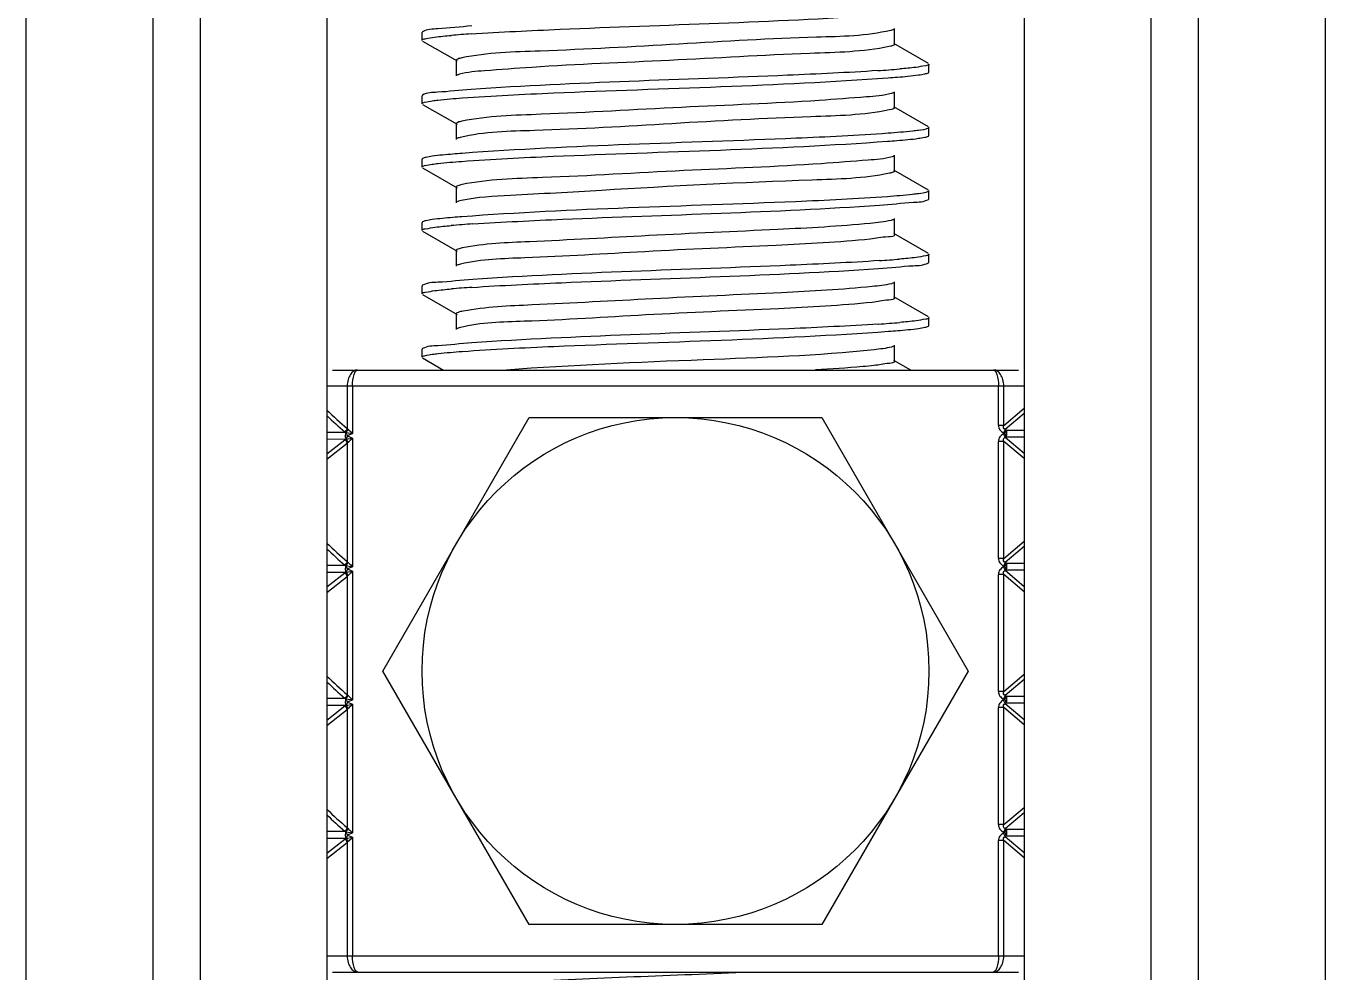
# Model space of a CAD drawing. Extents: x 4995099 to 5303443, y 4627657 to 4889583.
# Drawn here: x 5028668 to 5029279, y 4748515 to 4748959 of the extents above; entities that cross this region are included whole.
import ezdxf

# ---------------------------------------------------------------- set-up
doc = ezdxf.new("R2010")
doc.units = 0
doc.header["$LTSCALE"] = 1000
doc.header["$MEASUREMENT"] = 0
doc.layers.get('0').update_dxf_attribs({"color": 4, "linetype": 'CONTINUOUS'})

msp = doc.modelspace()

# ---------------------------------------------------------------- linework, layer by layer
at = {"linetype": 'Continuous'}
for p, q in [((5028668.47, 4754136.29), (5028668.47, 4748210.01)), ((5028728, 4754136.29), (5028728, 4748210.01)), ((5028750.33, 4754136.29), (5028750.33, 4748210.01)), ((5028809.86, 4754136.29), (5028809.86, 4748210.01)), ((5029137.28, 4754136.29), (5029137.28, 4748210.01)), ((5029196.82, 4754136.29), (5029196.82, 4748210.01)), ((5029219.14, 4754136.29), (5029219.14, 4748210.01)), ((5029278.67, 4754136.29), (5029278.67, 4748210.01)), ((5028854.79, 4748956.79), (5028854.51, 4748956.46)), ((5028854.51, 4748952.74), (5028854.51, 4748956.46)), ((5028854.51, 4748952.74), (5028854.51, 4748956.46)), ((5029076.52, 4748950.88), (5029076.52, 4748958.32)), ((5028854.79, 4748952.41), (5028870.94, 4748943.06)), ((5029074.69, 4748949.98), (5029073.94, 4748949.81)), ((5029092.35, 4748941.9), (5029076.2, 4748951.25)), ((5028870.62, 4748943.44), (5028870.62, 4748936)), ((5029092.64, 4748937.86), (5029092.64, 4748941.58)), ((5029092.64, 4748937.86), (5029092.64, 4748941.58)), ((5029092.35, 4748937.53), (5029092.64, 4748937.86)), ((5028854.79, 4748927.02), (5028854.51, 4748926.69)), ((5028854.51, 4748922.97), (5028854.51, 4748926.69)), ((5028854.51, 4748922.97), (5028854.51, 4748926.69)), ((5029076.52, 4748921.11), (5029076.52, 4748928.55)), ((5028854.79, 4748922.65), (5028870.94, 4748913.29)), ((5029075.06, 4748920.31), (5029074, 4748920.06)), ((5029092.35, 4748912.14), (5029076.2, 4748921.49)), ((5028870.62, 4748913.67), (5028870.62, 4748906.23)), ((5029092.64, 4748908.09), (5029092.64, 4748911.81)), ((5029092.64, 4748908.09), (5029092.64, 4748911.81)), ((5029092.35, 4748907.76), (5029092.64, 4748908.09)), ((5029076.52, 4748891.35), (5029076.52, 4748898.79)), ((5028854.79, 4748897.25), (5028854.51, 4748896.93)), ((5028854.51, 4748893.21), (5028854.51, 4748896.93)), ((5028854.51, 4748893.21), (5028854.51, 4748896.93)), ((5028854.79, 4748892.88), (5028870.94, 4748883.53)), ((5029092.35, 4748882.37), (5029076.2, 4748891.72)), ((5028870.62, 4748883.9), (5028870.62, 4748876.46)), ((5029092.64, 4748878.32), (5029092.64, 4748882.04)), ((5029092.64, 4748878.32), (5029092.64, 4748882.04)), ((5029092.35, 4748878), (5029092.64, 4748878.32)), ((5029076.52, 4748861.58), (5029076.52, 4748869.02)), ((5028854.79, 4748867.49), (5028854.51, 4748867.16)), ((5028854.51, 4748863.44), (5028854.51, 4748867.16)), ((5028854.51, 4748863.44), (5028854.51, 4748867.16)), ((5028854.79, 4748863.11), (5028870.94, 4748853.76)), ((5029092.35, 4748852.6), (5029076.2, 4748861.96)), ((5028870.62, 4748854.14), (5028870.62, 4748846.7)), ((5029092.64, 4748848.56), (5029092.64, 4748852.28)), ((5029092.64, 4748848.56), (5029092.64, 4748852.28)), ((5029092.35, 4748848.23), (5029092.64, 4748848.56)), ((5029076.52, 4748831.81), (5029076.52, 4748839.26)), ((5028854.79, 4748837.72), (5028854.51, 4748837.4)), ((5028854.51, 4748833.67), (5028854.51, 4748837.4)), ((5028854.51, 4748833.67), (5028854.51, 4748837.4)), ((5028854.79, 4748833.35), (5028870.94, 4748824)), ((5029092.35, 4748822.84), (5029076.2, 4748832.19)), ((5028870.62, 4748824.37), (5028870.62, 4748816.93)), ((5029092.64, 4748818.79), (5029092.64, 4748822.51)), ((5029092.64, 4748818.79), (5029092.64, 4748822.51)), ((5029092.35, 4748818.47), (5029092.64, 4748818.79)), ((5028854.79, 4748807.96), (5028854.51, 4748807.63)), ((5028854.51, 4748803.91), (5028854.51, 4748807.63)), ((5028854.51, 4748803.91), (5028854.51, 4748807.63)), ((5029076.52, 4748802.05), (5029076.52, 4748809.49)), ((5028854.79, 4748803.58), (5028864.63, 4748797.88)), ((5029084.04, 4748797.88), (5029076.2, 4748802.42)), ((5028812.47, 4748797.88), (5029134.67, 4748797.88)), ((5028809.86, 4748790.44), (5029137.28, 4748790.44)), ((5028819.39, 4748790.44), (5028819.39, 4748770.44)), ((5028821.87, 4748790.44), (5028821.87, 4748767.99)), ((5029125.27, 4748771.89), (5029125.27, 4748790.44)), ((5029127.75, 4748771.89), (5029127.75, 4748790.44)), ((5029127.75, 4748771.89), (5029137.28, 4748779.98)), ((5029137.28, 4748777.46), (5029128.44, 4748769.95)), ((5028836.09, 4748656.5), (5028904.83, 4748775.56)), ((5028904.83, 4748775.56), (5029042.31, 4748775.56)), ((5029042.31, 4748775.56), (5029111.06, 4748656.5)), ((5029127.75, 4748771.89), (5029125.27, 4748771.89)), ((5028818.61, 4748768.58), (5028809.86, 4748768.58)), ((5028818.56, 4748765.31), (5028809.86, 4748765.34)), ((5028809.86, 4748758.47), (5028818.25, 4748765.11)), ((5028818.56, 4748765.31), (5028818.75, 4748765.36)), ((5028818.76, 4748768.54), (5028818.61, 4748768.58)), ((5028818.75, 4748765.36), (5028818.81, 4748765.39)), ((5028818.8, 4748768.52), (5028821.87, 4748767.99)), ((5028819.49, 4748766.95), (5028818.81, 4748765.39)), ((5028818.81, 4748765.39), (5028821.87, 4748765.92)), ((5028819.6, 4748770.2), (5028819.39, 4748770.44)), ((5028821.87, 4748767.99), (5028819.49, 4748766.95)), ((5028819.49, 4748766.95), (5028821.87, 4748765.92)), ((5028819.69, 4748770.12), (5028819.6, 4748770.2)), ((5028821.87, 4748765.92), (5028821.87, 4748705.49)), ((5029128.44, 4748769.95), (5029127.69, 4748768.37)), ((5029128.22, 4748768.12), (5029127.69, 4748768.37)), ((5029127.69, 4748767.87), (5029128.22, 4748768.12)), ((5029128.44, 4748766.3), (5029127.69, 4748767.87)), ((5029128.22, 4748768.12), (5029128.96, 4748769.7)), ((5029128.22, 4748768.12), (5029128.96, 4748766.54)), ((5029128.96, 4748769.7), (5029128.44, 4748769.95)), ((5029128.44, 4748766.3), (5029128.96, 4748766.54)), ((5029128.44, 4748766.3), (5029137.28, 4748758.78)), ((5029128.96, 4748769.7), (5029137.28, 4748769.7)), ((5029128.96, 4748766.54), (5029137.28, 4748766.54)), ((5028809.86, 4748755.93), (5028819.39, 4748763.47)), ((5028819.39, 4748763.47), (5028819.57, 4748763.68)), ((5028819.39, 4748763.47), (5028819.39, 4748707.93)), ((5028819.57, 4748763.68), (5028819.67, 4748763.77)), ((5028819.67, 4748763.77), (5028819.73, 4748763.82)), ((5029127.75, 4748764.36), (5029125.27, 4748764.36)), ((5029125.27, 4748709.38), (5029125.27, 4748764.36)), ((5029137.28, 4748756.26), (5029127.75, 4748764.36)), ((5029127.75, 4748709.38), (5029127.75, 4748764.36)), ((5029127.75, 4748709.38), (5029137.28, 4748717.47)), ((5029137.28, 4748714.95), (5029128.44, 4748707.44)), ((5028818.61, 4748706.07), (5028809.86, 4748706.07)), ((5028818.76, 4748706.03), (5028818.61, 4748706.07)), ((5028818.8, 4748706.01), (5028821.87, 4748705.49)), ((5028819.49, 4748704.44), (5028818.81, 4748702.88)), ((5028819.6, 4748707.69), (5028819.39, 4748707.93)), ((5028821.87, 4748705.49), (5028819.49, 4748704.44)), ((5028819.49, 4748704.44), (5028821.87, 4748703.41)), ((5028819.69, 4748707.61), (5028819.6, 4748707.69)), ((5029127.75, 4748709.38), (5029125.27, 4748709.38)), ((5029128.44, 4748707.44), (5029127.69, 4748705.86)), ((5029128.22, 4748705.61), (5029127.69, 4748705.86)), ((5029127.69, 4748705.37), (5029128.22, 4748705.61)), ((5029128.44, 4748703.79), (5029127.69, 4748705.37)), ((5029128.22, 4748705.61), (5029128.96, 4748707.19)), ((5029128.22, 4748705.61), (5029128.96, 4748704.03)), ((5029128.96, 4748707.19), (5029128.44, 4748707.44)), ((5029128.44, 4748703.79), (5029128.96, 4748704.03)), ((5029128.44, 4748703.79), (5029137.28, 4748696.27)), ((5029128.96, 4748707.19), (5029137.28, 4748707.19)), ((5029128.96, 4748704.03), (5029137.28, 4748704.03)), ((5028818.56, 4748702.81), (5028809.86, 4748702.83)), ((5028809.86, 4748695.96), (5028818.25, 4748702.6)), ((5028809.86, 4748693.42), (5028819.39, 4748700.96)), ((5028818.56, 4748702.81), (5028818.75, 4748702.85)), ((5028818.75, 4748702.85), (5028818.81, 4748702.88)), ((5028818.81, 4748702.88), (5028821.87, 4748703.41)), ((5028819.39, 4748700.96), (5028819.57, 4748701.17)), ((5028819.39, 4748700.96), (5028819.39, 4748645.43)), ((5028819.57, 4748701.17), (5028819.67, 4748701.26)), ((5028819.67, 4748701.26), (5028819.73, 4748701.31)), ((5028821.87, 4748703.41), (5028821.87, 4748642.98)), ((5029127.75, 4748701.85), (5029125.27, 4748701.85)), ((5029125.27, 4748646.87), (5029125.27, 4748701.85)), ((5029137.28, 4748693.75), (5029127.75, 4748701.85)), ((5029127.75, 4748646.87), (5029127.75, 4748701.85)), ((5028904.83, 4748537.43), (5028836.09, 4748656.5)), ((5029111.06, 4748656.5), (5029042.31, 4748537.43)), ((5029127.75, 4748646.87), (5029137.28, 4748654.96)), ((5029137.28, 4748652.44), (5029128.44, 4748644.93)), ((5028818.61, 4748643.56), (5028809.86, 4748643.56)), ((5028818.76, 4748643.52), (5028818.61, 4748643.56)), ((5028818.8, 4748643.5), (5028821.87, 4748642.98)), ((5028819.6, 4748645.19), (5028819.39, 4748645.43)), ((5028821.87, 4748642.98), (5028819.49, 4748641.93)), ((5028819.69, 4748645.1), (5028819.6, 4748645.19)), ((5029127.75, 4748646.87), (5029125.27, 4748646.87)), ((5029128.44, 4748644.93), (5029127.69, 4748643.35)), ((5029128.22, 4748643.1), (5029127.69, 4748643.35)), ((5029127.69, 4748642.86), (5029128.22, 4748643.1)), ((5029128.44, 4748641.28), (5029127.69, 4748642.86)), ((5029128.22, 4748643.1), (5029128.96, 4748644.68)), ((5029128.22, 4748643.1), (5029128.96, 4748641.52)), ((5029128.96, 4748644.68), (5029128.44, 4748644.93)), ((5029128.96, 4748644.68), (5029137.28, 4748644.68)), ((5028818.56, 4748640.3), (5028809.86, 4748640.32)), ((5028809.86, 4748633.46), (5028818.25, 4748640.09)), ((5028809.86, 4748630.91), (5028819.39, 4748638.45)), ((5028818.56, 4748640.3), (5028818.75, 4748640.34)), ((5028818.75, 4748640.34), (5028818.81, 4748640.37)), ((5028819.49, 4748641.93), (5028818.81, 4748640.37)), ((5028818.81, 4748640.37), (5028821.87, 4748640.9)), ((5028819.39, 4748638.45), (5028819.57, 4748638.66)), ((5028819.39, 4748638.45), (5028819.39, 4748582.92)), ((5028819.49, 4748641.93), (5028821.87, 4748640.9)), ((5028819.57, 4748638.66), (5028819.67, 4748638.75)), ((5028819.67, 4748638.75), (5028819.73, 4748638.8)), ((5028821.87, 4748640.9), (5028821.87, 4748580.47)), ((5029127.75, 4748639.34), (5029125.27, 4748639.34)), ((5029125.27, 4748584.36), (5029125.27, 4748639.34)), ((5029137.28, 4748631.24), (5029127.75, 4748639.34)), ((5029127.75, 4748584.36), (5029127.75, 4748639.34)), ((5029128.44, 4748641.28), (5029128.96, 4748641.52)), ((5029128.44, 4748641.28), (5029137.28, 4748633.76)), ((5029128.96, 4748641.52), (5029137.28, 4748641.52)), ((5029127.75, 4748584.36), (5029137.28, 4748592.45)), ((5029137.28, 4748589.93), (5029128.44, 4748582.42)), ((5028819.6, 4748582.68), (5028819.39, 4748582.92)), ((5028819.69, 4748582.59), (5028819.6, 4748582.68)), ((5029127.75, 4748584.36), (5029125.27, 4748584.36)), ((5029128.44, 4748582.42), (5029127.69, 4748580.84)), ((5029128.22, 4748580.6), (5029128.96, 4748582.17)), ((5029128.96, 4748582.17), (5029128.44, 4748582.42)), ((5029128.96, 4748582.17), (5029137.28, 4748582.17)), ((5028818.61, 4748581.05), (5028809.86, 4748581.05)), ((5028818.56, 4748577.79), (5028809.86, 4748577.81)), ((5028809.86, 4748570.95), (5028818.25, 4748577.58)), ((5028809.86, 4748568.4), (5028819.39, 4748575.94)), ((5028818.56, 4748577.79), (5028818.75, 4748577.83)), ((5028818.76, 4748581.02), (5028818.61, 4748581.05)), ((5028818.75, 4748577.83), (5028818.81, 4748577.86)), ((5028818.8, 4748580.99), (5028821.87, 4748580.47)), ((5028819.49, 4748579.43), (5028818.81, 4748577.86)), ((5028818.81, 4748577.86), (5028821.87, 4748578.39)), ((5028819.39, 4748575.94), (5028819.57, 4748576.15)), ((5028819.39, 4748575.94), (5028819.39, 4748522.55)), ((5028821.87, 4748580.47), (5028819.49, 4748579.43)), ((5028819.49, 4748579.43), (5028821.87, 4748578.39)), ((5028819.57, 4748576.15), (5028819.67, 4748576.24)), ((5028819.67, 4748576.24), (5028819.73, 4748576.3)), ((5028821.87, 4748578.39), (5028821.87, 4748522.55)), ((5029127.75, 4748576.83), (5029125.27, 4748576.83)), ((5029125.27, 4748522.55), (5029125.27, 4748576.83)), ((5029128.22, 4748580.6), (5029127.69, 4748580.84)), ((5029127.69, 4748580.35), (5029128.22, 4748580.6)), ((5029128.44, 4748578.77), (5029127.69, 4748580.35)), ((5029137.28, 4748568.73), (5029127.75, 4748576.83)), ((5029127.75, 4748522.55), (5029127.75, 4748576.83)), ((5029128.22, 4748580.6), (5029128.96, 4748579.02)), ((5029128.44, 4748578.77), (5029128.96, 4748579.02)), ((5029128.44, 4748578.77), (5029137.28, 4748571.25)), ((5029128.96, 4748579.02), (5029137.28, 4748579.02)), ((5029042.31, 4748537.43), (5028904.83, 4748537.43)), ((5029137.28, 4748522.55), (5028809.86, 4748522.55)), ((5028812.47, 4748515.11), (5029134.67, 4748515.11))]:
    msp.add_line(p, q, dxfattribs=at)
msp.add_circle((5028973.57, 4748656.5), 119.06, dxfattribs=at)
for centre, radius, start, end in [((5028911.94, 4748435.46), 521.41, 93.78523, 94.80094), ((5029033.84, 4749476.03), 538.64, 273.6976, 274.79947), ((5028913.01, 4748332.67), 534.94, 93.71685, 94.79919), ((5029034.85, 4749373.95), 525.82, 273.76228, 274.80085), ((5028912.5, 4748309.41), 528.42, 93.74965, 94.79999), ((5029034.34, 4749350.65), 532.31, 273.72942, 274.8001), ((5028901.81, 4748871), 130.02, 224.9882, 230.66337), ((5028902.42, 4748869.8), 131.46, 225.24108, 230.18722), ((5028819.73, 4748770.6), 2.31, 230.22372, 240.95846), ((5028819.69, 4748763.28), 2.33, 119.14419, 128.30252), ((5028901.81, 4748808.5), 130.02, 224.9882, 230.66337), ((5028902.42, 4748807.29), 131.46, 225.24108, 230.18722), ((5028819.73, 4748708.09), 2.31, 230.22372, 240.95846), ((5028819.69, 4748700.77), 2.33, 119.14419, 128.30252), ((5028901.81, 4748745.99), 130.02, 224.9882, 230.66337), ((5028902.42, 4748744.78), 131.46, 225.24108, 230.18722), ((5028819.73, 4748645.58), 2.31, 230.22372, 240.95846), ((5028819.69, 4748638.26), 2.33, 119.14419, 128.30252), ((5028901.81, 4748683.48), 130.02, 224.9882, 230.66337), ((5028902.42, 4748682.28), 131.46, 225.24108, 230.18722), ((5028819.73, 4748583.07), 2.31, 230.22372, 240.95846), ((5028819.69, 4748575.75), 2.33, 119.14419, 128.30252)]:
    msp.add_arc(centre, radius, start, end, dxfattribs=at)
for points, knots in [([(5028877.52, 4748955.73), (5028891.45, 4748956.67), (5028955.13, 4748959.73), (5029018.89, 4748961.28), (5029068.58, 4748964.56)], [0, 0, 0, 0, 0.218919, 1, 1, 1, 1]), ([(5028854.51, 4748952.74), (5028854.51, 4748953.29), (5028857.46, 4748953.64), (5028858.94, 4748954.05), (5028860.43, 4748954.24)], [0, 0, 0, 0, 0.271054, 1, 1, 1, 1]), ([(5028877.93, 4748959.48), (5028872.57, 4748959.12), (5028865.06, 4748958.08), (5028856.88, 4748957.98), (5028854.79, 4748956.79)], [0, 0, 0, 0, 0.691034, 1, 1, 1, 1]), ([(5029074.69, 4748957.42), (5029063.34, 4748954.65), (5029029.76, 4748954.3), (5028975.01, 4748950.86), (5028919.52, 4748947.8), (5028885.19, 4748947.01), (5028873.14, 4748944.49)], [0, 0, 0, 0, 0.173415, 0.493457, 0.817191, 1, 1, 1, 1]), ([(5029076.2, 4748957.94), (5029076.01, 4748957.83), (5029075.51, 4748957.64), (5029074.99, 4748957.5), (5029074.69, 4748957.42)], [0, 0, 0, 0, 0.409248, 1, 1, 1, 1]), ([(5029073.94, 4748949.81), (5029061.71, 4748947.29), (5029026.99, 4748946.53), (5028971.2, 4748943.03), (5028920.12, 4748941.23), (5028887.35, 4748938.67), (5028875.9, 4748937.84), (5028872.08, 4748936.79)], [0, 0, 0, 0, 0.185116, 0.511346, 0.831141, 0.941355, 1, 1, 1, 1]), ([(5029076.52, 4748950.88), (5029076.52, 4748950.66), (5029075.75, 4748950.24), (5029075.15, 4748950.1), (5029074.69, 4748949.98)], [0, 0, 0, 0, 0.307326, 1, 1, 1, 1]), ([(5028873.14, 4748944.49), (5028872.5, 4748944.35), (5028871.74, 4748944.18), (5028870.62, 4748943.71), (5028870.62, 4748943.44)], [0, 0, 0, 0, 0.705072, 1, 1, 1, 1]), ([(5029092.64, 4748941.58), (5029092.64, 4748941), (5029089.58, 4748940.67), (5029088.06, 4748940.24), (5029086.52, 4748940.05)], [0, 0, 0, 0, 0.270543, 1, 1, 1, 1]), ([(5028872.08, 4748936.79), (5028871.86, 4748936.73), (5028871.47, 4748936.62), (5028871.09, 4748936.46), (5028870.95, 4748936.37)], [0, 0, 0, 0, 0.578625, 1, 1, 1, 1]), ([(5029068.58, 4748938.51), (5029054.48, 4748937.58), (5028990.79, 4748934.53), (5028927.03, 4748933.02), (5028877.52, 4748929.69)], [0, 0, 0, 0, 0.221661, 1, 1, 1, 1]), ([(5029073.41, 4748935.13), (5029074.87, 4748935.23), (5029079.65, 4748935.6), (5029084.43, 4748936.03), (5029087.72, 4748936.49)], [0, 0, 0, 0, 0.307294, 1, 1, 1, 1]), ([(5029087.72, 4748936.49), (5029088.73, 4748936.63), (5029090.28, 4748936.9), (5029091.86, 4748937.25), (5029092.35, 4748937.53)], [0, 0, 0, 0, 0.643862, 1, 1, 1, 1]), ([(5028877.52, 4748929.69), (5028872.26, 4748929.33), (5028864.88, 4748928.31), (5028856.84, 4748928.2), (5028854.79, 4748927.02)], [0, 0, 0, 0, 0.69072, 1, 1, 1, 1]), ([(5028873.35, 4748925.67), (5028887.65, 4748926.73), (5028954.34, 4748929.98), (5029021.12, 4748931.31), (5029073.41, 4748935.13)], [0, 0, 0, 0, 0.214801, 1, 1, 1, 1]), ([(5028854.51, 4748922.97), (5028854.51, 4748923.43), (5028856.86, 4748923.83), (5028858.1, 4748924.15), (5028859.31, 4748924.32)], [0, 0, 0, 0, 0.274595, 1, 1, 1, 1]), ([(5028859.31, 4748924.32), (5028860.2, 4748924.45), (5028864.87, 4748925.02), (5028869.56, 4748925.39), (5028873.35, 4748925.67)], [0, 0, 0, 0, 0.191284, 1, 1, 1, 1]), ([(5029075.06, 4748927.75), (5029071.24, 4748926.71), (5029059.78, 4748925.88), (5029027, 4748923.32), (5028975.92, 4748921.52), (5028920.14, 4748918.01), (5028885.43, 4748917.26), (5028873.2, 4748914.73)], [0, 0, 0, 0, 0.058704, 0.168955, 0.488756, 0.814934, 1, 1, 1, 1]), ([(5029076.2, 4748928.18), (5029076.05, 4748928.09), (5029075.67, 4748927.93), (5029075.28, 4748927.81), (5029075.06, 4748927.75)], [0, 0, 0, 0, 0.421015, 1, 1, 1, 1]), ([(5029074, 4748920.06), (5029061.95, 4748917.54), (5029027.62, 4748916.75), (5028972.11, 4748913.69), (5028917.36, 4748910.25), (5028883.78, 4748909.9), (5028872.45, 4748907.12)], [0, 0, 0, 0, 0.182853, 0.506638, 0.826678, 1, 1, 1, 1]), ([(5029076.52, 4748921.11), (5029076.52, 4748920.93), (5029075.93, 4748920.54), (5029075.43, 4748920.41), (5029075.06, 4748920.31)], [0, 0, 0, 0, 0.31689, 1, 1, 1, 1]), ([(5028873.2, 4748914.73), (5028872.55, 4748914.6), (5028871.78, 4748914.42), (5028870.62, 4748913.95), (5028870.62, 4748913.67)], [0, 0, 0, 0, 0.705674, 1, 1, 1, 1]), ([(5029092.64, 4748911.81), (5029092.64, 4748911.66), (5029090.88, 4748910.55), (5029089.27, 4748910.66), (5029087.72, 4748910.44)], [0, 0, 0, 0, 0.08899, 1, 1, 1, 1]), ([(5028872.45, 4748907.12), (5028872.15, 4748907.05), (5028871.63, 4748906.91), (5028871.14, 4748906.72), (5028870.95, 4748906.61)], [0, 0, 0, 0, 0.590483, 1, 1, 1, 1]), ([(5028873.27, 4748895.9), (5028887.53, 4748896.96), (5028954.16, 4748900.21), (5029020.89, 4748901.55), (5029073.15, 4748905.34)], [0, 0, 0, 0, 0.214392, 1, 1, 1, 1]), ([(5029073.41, 4748909.08), (5029059.02, 4748908.03), (5028992.34, 4748904.78), (5028925.55, 4748903.48), (5028873.35, 4748899.63)], [0, 0, 0, 0, 0.215992, 1, 1, 1, 1]), ([(5029073.15, 4748905.34), (5029074.64, 4748905.45), (5029079.48, 4748905.82), (5029084.32, 4748906.25), (5029087.65, 4748906.71)], [0, 0, 0, 0, 0.307279, 1, 1, 1, 1]), ([(5029087.72, 4748910.44), (5029086.81, 4748910.32), (5029082.05, 4748909.74), (5029077.27, 4748909.36), (5029073.41, 4748909.08)], [0, 0, 0, 0, 0.191497, 1, 1, 1, 1]), ([(5029087.65, 4748906.71), (5029088.68, 4748906.86), (5029090.25, 4748907.13), (5029091.86, 4748907.48), (5029092.35, 4748907.76)], [0, 0, 0, 0, 0.644365, 1, 1, 1, 1]), ([(5028873.35, 4748899.63), (5028871.91, 4748899.52), (5028867.22, 4748899.15), (5028862.53, 4748898.73), (5028859.31, 4748898.28)], [0, 0, 0, 0, 0.307549, 1, 1, 1, 1]), ([(5028854.51, 4748893.21), (5028854.51, 4748893.67), (5028856.85, 4748894.07), (5028858.09, 4748894.38), (5028859.29, 4748894.55)], [0, 0, 0, 0, 0.274677, 1, 1, 1, 1]), ([(5028859.31, 4748898.28), (5028858.32, 4748898.14), (5028856.81, 4748897.87), (5028855.27, 4748897.53), (5028854.79, 4748897.25)], [0, 0, 0, 0, 0.642876, 1, 1, 1, 1]), ([(5028859.29, 4748894.55), (5028860.18, 4748894.68), (5028864.82, 4748895.25), (5028869.49, 4748895.62), (5028873.27, 4748895.9)], [0, 0, 0, 0, 0.191268, 1, 1, 1, 1]), ([(5029075.33, 4748898.07), (5029071.7, 4748896.96), (5029060.46, 4748896.21), (5029027.99, 4748893.55), (5028976.82, 4748891.81), (5028920.72, 4748888.29), (5028885.69, 4748887.5), (5028873.3, 4748884.99)], [0, 0, 0, 0, 0.056298, 0.164993, 0.484397, 0.812655, 1, 1, 1, 1]), ([(5029076.2, 4748898.41), (5029076.08, 4748898.34), (5029075.8, 4748898.22), (5029075.5, 4748898.12), (5029075.33, 4748898.07)], [0, 0, 0, 0, 0.432297, 1, 1, 1, 1]), ([(5029074.03, 4748890.3), (5029062.14, 4748887.8), (5029016.68, 4748886.66), (5028957.45, 4748883.43), (5028902.59, 4748880.11), (5028880.43, 4748879.13), (5028872.86, 4748877.45)], [0, 0, 0, 0, 0.180921, 0.672092, 0.884578, 1, 1, 1, 1]), ([(5029075.38, 4748890.64), (5029075.18, 4748890.58), (5029074.73, 4748890.46), (5029074.28, 4748890.35), (5029074.03, 4748890.3)], [0, 0, 0, 0, 0.454993, 1, 1, 1, 1]), ([(5029076.52, 4748891.35), (5029076.52, 4748891.2), (5029076.08, 4748890.85), (5029075.68, 4748890.73), (5029075.38, 4748890.64)], [0, 0, 0, 0, 0.32895, 1, 1, 1, 1]), ([(5028873.3, 4748884.99), (5028872.62, 4748884.85), (5028871.82, 4748884.67), (5028870.62, 4748884.19), (5028870.62, 4748883.9)], [0, 0, 0, 0, 0.706595, 1, 1, 1, 1]), ([(5029087.65, 4748880.67), (5029086.73, 4748880.54), (5029081.91, 4748879.96), (5029077.07, 4748879.58), (5029073.15, 4748879.3)], [0, 0, 0, 0, 0.191489, 1, 1, 1, 1]), ([(5029092.64, 4748882.04), (5029092.64, 4748881.89), (5029090.86, 4748880.78), (5029089.23, 4748880.89), (5029087.65, 4748880.67)], [0, 0, 0, 0, 0.088748, 1, 1, 1, 1]), ([(5028872.86, 4748877.45), (5028872.47, 4748877.37), (5028871.82, 4748877.2), (5028871.18, 4748876.97), (5028870.95, 4748876.84)], [0, 0, 0, 0, 0.600854, 1, 1, 1, 1]), ([(5029073.15, 4748879.3), (5029058.74, 4748878.25), (5028992.11, 4748875.01), (5028925.38, 4748873.7), (5028873.27, 4748869.86)], [0, 0, 0, 0, 0.216609, 1, 1, 1, 1]), ([(5028878.33, 4748866.49), (5028892.39, 4748867.42), (5028956.06, 4748870.47), (5029019.81, 4748871.99), (5029069.35, 4748875.31)], [0, 0, 0, 0, 0.221018, 1, 1, 1, 1]), ([(5029069.35, 4748875.31), (5029074.68, 4748875.67), (5029082.14, 4748876.7), (5029090.28, 4748876.81), (5029092.35, 4748878)], [0, 0, 0, 0, 0.690917, 1, 1, 1, 1]), ([(5028859.29, 4748868.51), (5028858.31, 4748868.37), (5028856.81, 4748868.11), (5028855.27, 4748867.76), (5028854.79, 4748867.49)], [0, 0, 0, 0, 0.642699, 1, 1, 1, 1]), ([(5028873.27, 4748869.86), (5028871.83, 4748869.75), (5028867.17, 4748869.38), (5028862.5, 4748868.96), (5028859.29, 4748868.51)], [0, 0, 0, 0, 0.307564, 1, 1, 1, 1]), ([(5029076.2, 4748868.64), (5029075.8, 4748868.41), (5029072.09, 4748867.41), (5029068.34, 4748867.09), (5029065.04, 4748866.76)], [0, 0, 0, 0, 0.123298, 1, 1, 1, 1]), ([(5028854.51, 4748863.44), (5028854.51, 4748864.01), (5028857.55, 4748864.35), (5028859.07, 4748864.77), (5028860.6, 4748864.96)], [0, 0, 0, 0, 0.270608, 1, 1, 1, 1]), ([(5029065.04, 4748866.76), (5029050.62, 4748865.32), (5029015.94, 4748863.54), (5028962.53, 4748861.23), (5028913.2, 4748858.31), (5028883.77, 4748857.3), (5028873.41, 4748855.24)], [0, 0, 0, 0, 0.226386, 0.542344, 0.83502, 1, 1, 1, 1]), ([(5029065.04, 4748859.32), (5029050.34, 4748857.85), (5029015.02, 4748856.04), (5028960.87, 4748853.8), (5028911.63, 4748850.58), (5028882.44, 4748849.96), (5028872.59, 4748847.63)], [0, 0, 0, 0, 0.229855, 0.549948, 0.842489, 1, 1, 1, 1]), ([(5029076.52, 4748861.58), (5029076.53, 4748860.54), (5029070.6, 4748860.48), (5029067.9, 4748859.61), (5029065.04, 4748859.32)], [0, 0, 0, 0, 0.265413, 1, 1, 1, 1]), ([(5028873.41, 4748855.24), (5028872.71, 4748855.1), (5028871.88, 4748854.92), (5028870.62, 4748854.44), (5028870.62, 4748854.14)], [0, 0, 0, 0, 0.707754, 1, 1, 1, 1]), ([(5029092.64, 4748852.28), (5029092.64, 4748851.72), (5029089.66, 4748851.37), (5029088.17, 4748850.96), (5029086.67, 4748850.77)], [0, 0, 0, 0, 0.270923, 1, 1, 1, 1]), ([(5028872.59, 4748847.63), (5028872.26, 4748847.55), (5028871.7, 4748847.4), (5028871.15, 4748847.19), (5028870.95, 4748847.07)], [0, 0, 0, 0, 0.593987, 1, 1, 1, 1]), ([(5028877.94, 4748836.7), (5028891.93, 4748837.63), (5028955.61, 4748840.69), (5029019.35, 4748842.22), (5029068.96, 4748845.52)], [0, 0, 0, 0, 0.219989, 1, 1, 1, 1]), ([(5029069.35, 4748849.27), (5029055.39, 4748848.33), (5028991.71, 4748845.27), (5028927.97, 4748843.73), (5028878.33, 4748840.44)], [0, 0, 0, 0, 0.219595, 1, 1, 1, 1]), ([(5029068.96, 4748845.52), (5029074.38, 4748845.88), (5029081.97, 4748846.93), (5029090.25, 4748847.02), (5029092.35, 4748848.23)], [0, 0, 0, 0, 0.691216, 1, 1, 1, 1]), ([(5028878.33, 4748840.44), (5028872.88, 4748840.08), (5028865.24, 4748839.02), (5028856.91, 4748838.94), (5028854.79, 4748837.72)], [0, 0, 0, 0, 0.691341, 1, 1, 1, 1]), ([(5029076.2, 4748838.88), (5029075.82, 4748838.66), (5029072.44, 4748837.71), (5029068.99, 4748837.41), (5029065.97, 4748837.09)], [0, 0, 0, 0, 0.125495, 1, 1, 1, 1]), ([(5028854.51, 4748833.67), (5028854.51, 4748834.24), (5028857.51, 4748834.58), (5028859.01, 4748835), (5028860.52, 4748835.19)], [0, 0, 0, 0, 0.270808, 1, 1, 1, 1]), ([(5029065.97, 4748837.09), (5029051.82, 4748835.62), (5029017.43, 4748833.86), (5028964.15, 4748831.51), (5028914.36, 4748828.66), (5028884.47, 4748827.55), (5028873.8, 4748825.55)], [0, 0, 0, 0, 0.221662, 0.536163, 0.830773, 1, 1, 1, 1]), ([(5029076.52, 4748831.81), (5029076.53, 4748830.85), (5029071.1, 4748830.71), (5029068.61, 4748829.93), (5029065.97, 4748829.65)], [0, 0, 0, 0, 0.266153, 1, 1, 1, 1]), ([(5028873.8, 4748825.55), (5028873, 4748825.4), (5028872.08, 4748825.19), (5028870.62, 4748824.7), (5028870.62, 4748824.37)], [0, 0, 0, 0, 0.711573, 1, 1, 1, 1]), ([(5029065.97, 4748829.65), (5029051.33, 4748828.12), (5029015.82, 4748826.32), (5028961.24, 4748824.09), (5028911.59, 4748820.71), (5028882.13, 4748820.28), (5028872.35, 4748817.8)], [0, 0, 0, 0, 0.227665, 0.549451, 0.843883, 1, 1, 1, 1]), ([(5029068.96, 4748819.47), (5029054.93, 4748818.54), (5028991.26, 4748815.49), (5028927.51, 4748813.96), (5028877.94, 4748810.65)], [0, 0, 0, 0, 0.220621, 1, 1, 1, 1]), ([(5029092.64, 4748822.51), (5029092.64, 4748821.94), (5029089.62, 4748821.6), (5029088.11, 4748821.19), (5029086.59, 4748821)], [0, 0, 0, 0, 0.270717, 1, 1, 1, 1]), ([(5028872.35, 4748817.8), (5028872.06, 4748817.73), (5028871.59, 4748817.59), (5028871.13, 4748817.41), (5028870.95, 4748817.31)], [0, 0, 0, 0, 0.586829, 1, 1, 1, 1]), ([(5028873.42, 4748806.61), (5028887.75, 4748807.67), (5028954.47, 4748810.92), (5029021.3, 4748812.24), (5029073.59, 4748816.07)], [0, 0, 0, 0, 0.215118, 1, 1, 1, 1]), ([(5029073.59, 4748816.07), (5029075.04, 4748816.18), (5029079.78, 4748816.55), (5029084.51, 4748816.97), (5029087.77, 4748817.43)], [0, 0, 0, 0, 0.307378, 1, 1, 1, 1]), ([(5029087.77, 4748817.43), (5029088.77, 4748817.57), (5029090.3, 4748817.84), (5029091.87, 4748818.19), (5029092.35, 4748818.47)], [0, 0, 0, 0, 0.643431, 1, 1, 1, 1]), ([(5028877.94, 4748810.65), (5028872.58, 4748810.29), (5028865.07, 4748809.25), (5028856.88, 4748809.15), (5028854.79, 4748807.96)], [0, 0, 0, 0, 0.691044, 1, 1, 1, 1]), ([(5029066.86, 4748807.42), (5029040.23, 4748804.52), (5028982.57, 4748802.68), (5028925.01, 4748800.1), (5028894.26, 4748797.88)], [0, 0, 0, 0, 0.464865, 1, 1, 1, 1]), ([(5029076.2, 4748809.11), (5029075.85, 4748808.91), (5029072.77, 4748808.01), (5029069.61, 4748807.72), (5029066.86, 4748807.42)], [0, 0, 0, 0, 0.12782, 1, 1, 1, 1]), ([(5028854.51, 4748803.91), (5028854.51, 4748804.37), (5028856.87, 4748804.77), (5028858.12, 4748805.09), (5028859.33, 4748805.26)], [0, 0, 0, 0, 0.274527, 1, 1, 1, 1]), ([(5028859.33, 4748805.26), (5028860.22, 4748805.39), (5028864.9, 4748805.96), (5028869.61, 4748806.34), (5028873.42, 4748806.61)], [0, 0, 0, 0, 0.191292, 1, 1, 1, 1]), ([(5029076.52, 4748802.05), (5029076.53, 4748801.16), (5029071.58, 4748800.95), (5029069.28, 4748800.24), (5029066.86, 4748799.98)], [0, 0, 0, 0, 0.266951, 1, 1, 1, 1]), ([(5028824.26, 4748797.88), (5028823.63, 4748797.88), (5028822.24, 4748797.43), (5028820.66, 4748795.72), (5028819.63, 4748793.29), (5028819.39, 4748791.42), (5028819.39, 4748790.44)], [0, 0, 0, 0, 0.195972, 0.42512, 0.697797, 1, 1, 1, 1]), ([(5028821.87, 4748790.44), (5028821.87, 4748792.23), (5028822.13, 4748794.66), (5028823.09, 4748797.19), (5028823.91, 4748797.88), (5028824.26, 4748797.88)], [0, 0, 0, 0, 0.657525, 0.871922, 1, 1, 1, 1]), ([(5029066.86, 4748799.98), (5029065.08, 4748799.78), (5029055.91, 4748798.92), (5029046.71, 4748798.33), (5029039.31, 4748797.89)], [0, 0, 0, 0, 0.195123, 1, 1, 1, 1]), ([(5029122.88, 4748797.88), (5029123.23, 4748797.88), (5029124.06, 4748797.19), (5029125.01, 4748794.66), (5029125.27, 4748792.23), (5029125.27, 4748790.44)], [0, 0, 0, 0, 0.128078, 0.342475, 1, 1, 1, 1]), ([(5029127.75, 4748790.44), (5029127.75, 4748791.42), (5029127.51, 4748793.29), (5029126.48, 4748795.72), (5029124.91, 4748797.43), (5029123.52, 4748797.88), (5029122.88, 4748797.88)], [0, 0, 0, 0, 0.302203, 0.57488, 0.804028, 1, 1, 1, 1]), ([(5029125.27, 4748771.89), (5029125.27, 4748771.15), (5029125.78, 4748769.63), (5029127.02, 4748768.68), (5029127.69, 4748768.37)], [0, 0, 0, 0, 0.499355, 1, 1, 1, 1]), ([(5029128.44, 4748769.95), (5029128.08, 4748770.05), (5029127.5, 4748770.76), (5029127.67, 4748771.53), (5029127.75, 4748771.89)], [0, 0, 0, 0, 0.502447, 1, 1, 1, 1]), ([(5028818.78, 4748768.57), (5028818.67, 4748768.34), (5028818.33, 4748767.3), (5028818.4, 4748766.11), (5028818.75, 4748765.36)], [0, 0, 0, 0, 0.236634, 1, 1, 1, 1]), ([(5028819.49, 4748766.95), (5028819.42, 4748767.11), (5028819.19, 4748767.65), (5028818.91, 4748768.17), (5028818.78, 4748768.57)], [0, 0, 0, 0, 0.285481, 1, 1, 1, 1]), ([(5028819.69, 4748770.12), (5028819.86, 4748769.97), (5028820.6, 4748769.27), (5028821.32, 4748768.55), (5028821.87, 4748767.99)], [0, 0, 0, 0, 0.225254, 1, 1, 1, 1]), ([(5028819.73, 4748763.82), (5028819.9, 4748763.97), (5028820.62, 4748764.66), (5028821.33, 4748765.37), (5028821.87, 4748765.92)], [0, 0, 0, 0, 0.226794, 1, 1, 1, 1]), ([(5029127.69, 4748767.87), (5029127.02, 4748767.56), (5029125.78, 4748766.61), (5029125.27, 4748765.1), (5029125.27, 4748764.36)], [0, 0, 0, 0, 0.500643, 1, 1, 1, 1]), ([(5029127.75, 4748764.36), (5029127.67, 4748764.72), (5029127.5, 4748765.48), (5029128.08, 4748766.19), (5029128.44, 4748766.3)], [0, 0, 0, 0, 0.49632, 1, 1, 1, 1]), ([(5029128.96, 4748766.54), (5029129.19, 4748767.03), (5029129.35, 4748768.12), (5029129.19, 4748769.22), (5029128.96, 4748769.7)], [0, 0, 0, 0, 0.500048, 1, 1, 1, 1]), ([(5028818.78, 4748706.06), (5028818.67, 4748705.83), (5028818.33, 4748704.79), (5028818.4, 4748703.6), (5028818.75, 4748702.85)], [0, 0, 0, 0, 0.236634, 1, 1, 1, 1]), ([(5028819.49, 4748704.44), (5028819.42, 4748704.6), (5028819.19, 4748705.14), (5028818.91, 4748705.66), (5028818.78, 4748706.06)], [0, 0, 0, 0, 0.285481, 1, 1, 1, 1]), ([(5028819.69, 4748707.61), (5028819.86, 4748707.46), (5028820.6, 4748706.76), (5028821.32, 4748706.04), (5028821.87, 4748705.49)], [0, 0, 0, 0, 0.225254, 1, 1, 1, 1]), ([(5029125.27, 4748709.38), (5029125.27, 4748708.64), (5029125.78, 4748707.12), (5029127.02, 4748706.18), (5029127.69, 4748705.86)], [0, 0, 0, 0, 0.499355, 1, 1, 1, 1]), ([(5029127.69, 4748705.37), (5029127.02, 4748705.05), (5029125.78, 4748704.11), (5029125.27, 4748702.59), (5029125.27, 4748701.85)], [0, 0, 0, 0, 0.500643, 1, 1, 1, 1]), ([(5029128.44, 4748707.44), (5029128.08, 4748707.55), (5029127.5, 4748708.25), (5029127.67, 4748709.02), (5029127.75, 4748709.38)], [0, 0, 0, 0, 0.502447, 1, 1, 1, 1]), ([(5029127.75, 4748701.85), (5029127.67, 4748702.21), (5029127.5, 4748702.97), (5029128.08, 4748703.68), (5029128.44, 4748703.79)], [0, 0, 0, 0, 0.49632, 1, 1, 1, 1]), ([(5029128.96, 4748704.03), (5029129.19, 4748704.52), (5029129.35, 4748705.61), (5029129.19, 4748706.71), (5029128.96, 4748707.19)], [0, 0, 0, 0, 0.500048, 1, 1, 1, 1]), ([(5028819.73, 4748701.31), (5028819.9, 4748701.46), (5028820.62, 4748702.15), (5028821.33, 4748702.86), (5028821.87, 4748703.41)], [0, 0, 0, 0, 0.226794, 1, 1, 1, 1]), ([(5028818.78, 4748643.55), (5028818.67, 4748643.32), (5028818.33, 4748642.28), (5028818.4, 4748641.09), (5028818.75, 4748640.34)], [0, 0, 0, 0, 0.236634, 1, 1, 1, 1]), ([(5028819.49, 4748641.93), (5028819.42, 4748642.09), (5028819.19, 4748642.63), (5028818.91, 4748643.15), (5028818.78, 4748643.55)], [0, 0, 0, 0, 0.285481, 1, 1, 1, 1]), ([(5028819.69, 4748645.1), (5028819.86, 4748644.95), (5028820.6, 4748644.25), (5028821.32, 4748643.53), (5028821.87, 4748642.98)], [0, 0, 0, 0, 0.225254, 1, 1, 1, 1]), ([(5029125.27, 4748646.87), (5029125.27, 4748646.13), (5029125.78, 4748644.61), (5029127.02, 4748643.67), (5029127.69, 4748643.35)], [0, 0, 0, 0, 0.499355, 1, 1, 1, 1]), ([(5029127.69, 4748642.86), (5029127.02, 4748642.54), (5029125.78, 4748641.6), (5029125.27, 4748640.08), (5029125.27, 4748639.34)], [0, 0, 0, 0, 0.500643, 1, 1, 1, 1]), ([(5029128.44, 4748644.93), (5029128.08, 4748645.04), (5029127.5, 4748645.74), (5029127.67, 4748646.51), (5029127.75, 4748646.87)], [0, 0, 0, 0, 0.502447, 1, 1, 1, 1]), ([(5029128.96, 4748641.52), (5029129.19, 4748642.01), (5029129.35, 4748643.1), (5029129.19, 4748644.2), (5029128.96, 4748644.68)], [0, 0, 0, 0, 0.500048, 1, 1, 1, 1]), ([(5028819.73, 4748638.8), (5028819.9, 4748638.96), (5028820.62, 4748639.64), (5028821.33, 4748640.35), (5028821.87, 4748640.9)], [0, 0, 0, 0, 0.226794, 1, 1, 1, 1]), ([(5029127.75, 4748639.34), (5029127.67, 4748639.7), (5029127.5, 4748640.46), (5029128.08, 4748641.17), (5029128.44, 4748641.28)], [0, 0, 0, 0, 0.49632, 1, 1, 1, 1]), ([(5028819.69, 4748582.59), (5028819.86, 4748582.44), (5028820.6, 4748581.75), (5028821.32, 4748581.03), (5028821.87, 4748580.47)], [0, 0, 0, 0, 0.225254, 1, 1, 1, 1]), ([(5029125.27, 4748584.36), (5029125.27, 4748583.62), (5029125.78, 4748582.1), (5029127.02, 4748581.16), (5029127.69, 4748580.84)], [0, 0, 0, 0, 0.499355, 1, 1, 1, 1]), ([(5029128.44, 4748582.42), (5029128.08, 4748582.53), (5029127.5, 4748583.23), (5029127.67, 4748584), (5029127.75, 4748584.36)], [0, 0, 0, 0, 0.502447, 1, 1, 1, 1]), ([(5029128.96, 4748579.02), (5029129.19, 4748579.5), (5029129.35, 4748580.6), (5029129.19, 4748581.69), (5029128.96, 4748582.17)], [0, 0, 0, 0, 0.500048, 1, 1, 1, 1]), ([(5028818.78, 4748581.04), (5028818.67, 4748580.81), (5028818.33, 4748579.78), (5028818.4, 4748578.58), (5028818.75, 4748577.83)], [0, 0, 0, 0, 0.236634, 1, 1, 1, 1]), ([(5028819.49, 4748579.43), (5028819.42, 4748579.58), (5028819.19, 4748580.12), (5028818.91, 4748580.64), (5028818.78, 4748581.04)], [0, 0, 0, 0, 0.285481, 1, 1, 1, 1]), ([(5028819.73, 4748576.3), (5028819.9, 4748576.45), (5028820.62, 4748577.13), (5028821.33, 4748577.84), (5028821.87, 4748578.39)], [0, 0, 0, 0, 0.226794, 1, 1, 1, 1]), ([(5029127.69, 4748580.35), (5029127.02, 4748580.03), (5029125.78, 4748579.09), (5029125.27, 4748577.57), (5029125.27, 4748576.83)], [0, 0, 0, 0, 0.500643, 1, 1, 1, 1]), ([(5029127.75, 4748576.83), (5029127.67, 4748577.19), (5029127.5, 4748577.96), (5029128.08, 4748578.66), (5029128.44, 4748578.77)], [0, 0, 0, 0, 0.49632, 1, 1, 1, 1]), ([(5028819.39, 4748522.55), (5028819.39, 4748521.57), (5028819.63, 4748519.7), (5028820.66, 4748517.27), (5028822.24, 4748515.56), (5028823.63, 4748515.11), (5028824.26, 4748515.11)], [0, 0, 0, 0, 0.302203, 0.57488, 0.804028, 1, 1, 1, 1]), ([(5028824.26, 4748515.11), (5028823.91, 4748515.11), (5028823.09, 4748515.8), (5028822.13, 4748518.33), (5028821.87, 4748520.76), (5028821.87, 4748522.55)], [0, 0, 0, 0, 0.128078, 0.342475, 1, 1, 1, 1]), ([(5029125.27, 4748522.55), (5029125.27, 4748520.76), (5029125.01, 4748518.33), (5029124.06, 4748515.8), (5029123.23, 4748515.11), (5029122.88, 4748515.11)], [0, 0, 0, 0, 0.657525, 0.871922, 1, 1, 1, 1]), ([(5029122.88, 4748515.11), (5029123.52, 4748515.11), (5029124.91, 4748515.56), (5029126.48, 4748517.27), (5029127.51, 4748519.7), (5029127.75, 4748521.57), (5029127.75, 4748522.55)], [0, 0, 0, 0, 0.195972, 0.42512, 0.697797, 1, 1, 1, 1]), ([(5028873.42, 4748508.96), (5028882, 4748509.59), (5028927.08, 4748512.05), (5028972.19, 4748513.59), (5029008.69, 4748515.11)], [0, 0, 0, 0, 0.190688, 1, 1, 1, 1])]:
    msp.add_open_spline(points, degree=3, knots=knots, dxfattribs=at)
for points in [[(5028860.43, 4748954.24), (5028863.04, 4748954.57), (5028865.67, 4748954.82), (5028868.3, 4748955.04)], [(5029086.52, 4748940.05), (5029083.99, 4748939.73), (5029081.45, 4748939.5), (5029078.91, 4748939.28)], [(5028860.6, 4748864.96), (5028863.14, 4748865.28), (5028865.7, 4748865.52), (5028868.26, 4748865.74)], [(5029086.67, 4748850.77), (5029084.07, 4748850.44), (5029081.47, 4748850.2), (5029078.86, 4748849.98)], [(5028860.52, 4748835.19), (5028863.1, 4748835.51), (5028865.69, 4748835.75), (5028868.28, 4748835.98)], [(5029086.59, 4748821), (5029084.03, 4748820.67), (5029081.46, 4748820.43), (5029078.88, 4748820.21)], [(5028819.39, 4748770.44), (5028819.23, 4748769.8), (5028818.79, 4748769.2), (5028818.25, 4748768.82)], [(5028819.39, 4748763.47), (5028819.24, 4748764.12), (5028818.8, 4748764.73), (5028818.25, 4748765.11)], [(5028819.57, 4748763.68), (5028819.43, 4748764.3), (5028819.06, 4748764.91), (5028818.56, 4748765.31)], [(5028819.6, 4748770.2), (5028819.46, 4748769.58), (5028819.09, 4748768.98), (5028818.61, 4748768.58)], [(5028819.67, 4748763.77), (5028819.54, 4748764.36), (5028819.21, 4748764.95), (5028818.75, 4748765.36)], [(5028818.76, 4748768.54), (5028819.2, 4748768.96), (5028819.56, 4748769.52), (5028819.69, 4748770.12)], [(5028819.73, 4748763.82), (5028819.58, 4748764.41), (5028819.25, 4748764.98), (5028818.81, 4748765.39)], [(5028819.39, 4748707.93), (5028819.23, 4748707.29), (5028818.79, 4748706.69), (5028818.25, 4748706.31)], [(5028819.6, 4748707.69), (5028819.46, 4748707.07), (5028819.09, 4748706.47), (5028818.61, 4748706.07)], [(5028818.76, 4748706.03), (5028819.2, 4748706.45), (5028819.56, 4748707.01), (5028819.69, 4748707.61)], [(5028819.39, 4748700.96), (5028819.24, 4748701.61), (5028818.8, 4748702.22), (5028818.25, 4748702.6)], [(5028819.57, 4748701.17), (5028819.43, 4748701.79), (5028819.06, 4748702.4), (5028818.56, 4748702.81)], [(5028819.67, 4748701.26), (5028819.54, 4748701.86), (5028819.21, 4748702.44), (5028818.75, 4748702.85)], [(5028819.73, 4748701.31), (5028819.58, 4748701.9), (5028819.25, 4748702.47), (5028818.81, 4748702.88)], [(5028819.39, 4748645.43), (5028819.23, 4748644.78), (5028818.79, 4748644.18), (5028818.25, 4748643.8)], [(5028819.6, 4748645.19), (5028819.46, 4748644.57), (5028819.09, 4748643.96), (5028818.61, 4748643.56)], [(5028818.76, 4748643.52), (5028819.2, 4748643.94), (5028819.56, 4748644.5), (5028819.69, 4748645.1)], [(5028819.39, 4748638.45), (5028819.24, 4748639.1), (5028818.8, 4748639.71), (5028818.25, 4748640.09)], [(5028819.57, 4748638.66), (5028819.43, 4748639.29), (5028819.06, 4748639.89), (5028818.56, 4748640.3)], [(5028819.67, 4748638.75), (5028819.54, 4748639.35), (5028819.21, 4748639.93), (5028818.75, 4748640.34)], [(5028819.73, 4748638.8), (5028819.58, 4748639.39), (5028819.25, 4748639.96), (5028818.81, 4748640.37)], [(5028819.39, 4748582.92), (5028819.23, 4748582.28), (5028818.79, 4748581.67), (5028818.25, 4748581.3)], [(5028819.6, 4748582.68), (5028819.46, 4748582.06), (5028819.09, 4748581.46), (5028818.61, 4748581.05)], [(5028818.76, 4748581.02), (5028819.2, 4748581.44), (5028819.56, 4748582), (5028819.69, 4748582.59)], [(5028819.39, 4748575.94), (5028819.24, 4748576.59), (5028818.8, 4748577.21), (5028818.25, 4748577.58)], [(5028819.57, 4748576.15), (5028819.43, 4748576.78), (5028819.06, 4748577.39), (5028818.56, 4748577.79)], [(5028819.67, 4748576.24), (5028819.54, 4748576.84), (5028819.21, 4748577.42), (5028818.75, 4748577.83)], [(5028819.73, 4748576.3), (5028819.58, 4748576.88), (5028819.25, 4748577.45), (5028818.81, 4748577.86)]]:
    msp.add_open_spline(points, degree=3, dxfattribs=at)

doc.saveas('drawing.dxf')
